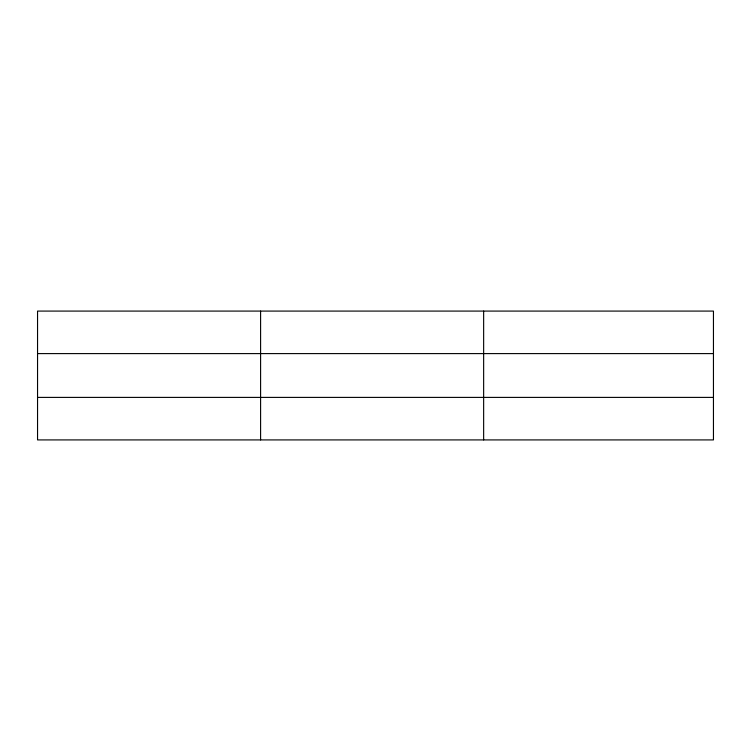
<?xml version="1.0" encoding="UTF-8"?>
<svg xmlns="http://www.w3.org/2000/svg" width="751" height="751" viewBox="0 0 751 751"><rect width="100%" height="100%" fill="white"/><g stroke="black" fill="none" stroke-linecap="round" stroke-linejoin="round"><path stroke-width="1.13" d="M260.597 439.917L260.597 311.083M483.644 439.917L483.644 311.083M713.45 353.599L713.45 311.083L37.55 311.083L37.55 439.917L713.45 439.917L713.45 353.599L37.55 353.599M37.55 397.401L713.45 397.401"/></g></svg>
